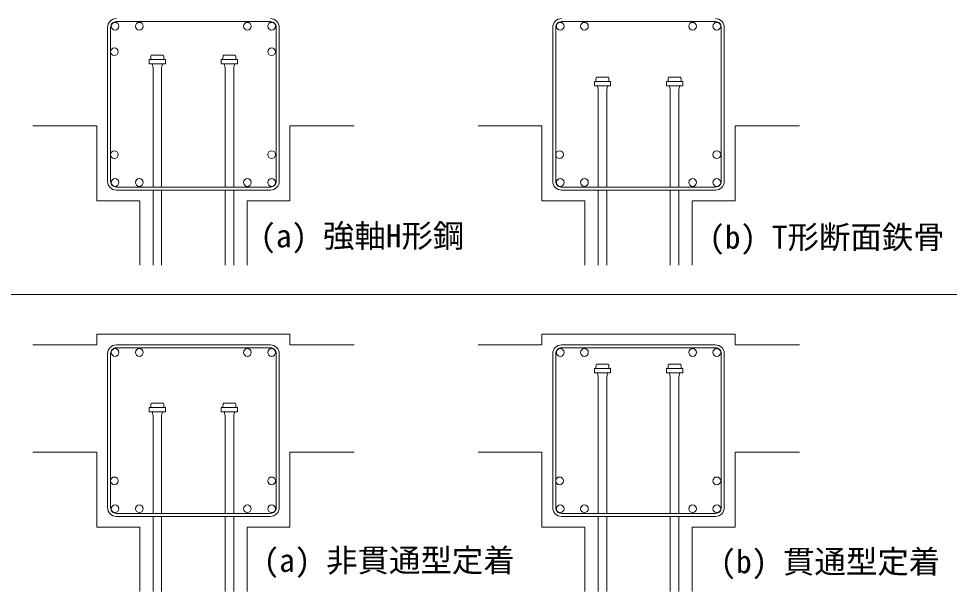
# Model space of a CAD drawing. Units: millimetres, scale not verified. Extents: x -210 to 382, y -132 to 268.
# Drawn here: x -162.7 to -73.9, y 69.3 to 124 of the extents above; entities that cross this region are included whole.
import ezdxf
from ezdxf.enums import TextEntityAlignment as Align

# ---------------------------------------------------------------- set-up
doc = ezdxf.new("R2010")
doc.units = ezdxf.units.MM
doc.header["$LTSCALE"] = 2
for name, color, linetype, lineweight in [('0-8_タイトル', 7, 'Continuous', 18), ('0-9_内枠', 7, 'Continuous', 18), ('0-D_主筋', 4, 'Continuous', 18), ('1-0_せん断筋', 5, 'Continuous', 18), ('1-1_躯体', 7, 'Continuous', 18)]:
    doc.layers.add(name, color=color, linetype=linetype, lineweight=lineweight)
doc.styles.add('ＭＳ ゴシック', font='')
doc.styles.get('ＭＳ ゴシック').set_extended_font_data('MS Gothic')

msp = doc.modelspace()

# ---------------------------------------------------------------- linework, layer by layer
at = {"layer": '0-9_内枠'}
msp.add_line((-181.804, 97.644), (18.876, 97.644), dxfattribs=at)
at = {"layer": '0-D_主筋'}
for p, q in [((-150.272, 120.078), (-150.272, 119.665)), ((-148.724, 120.078), (-150.272, 120.078)), ((-148.914, 120.491), (-150.082, 120.491)), ((-148.724, 119.665), (-148.724, 120.078)), ((-143.391, 120.078), (-143.391, 119.665)), ((-142.032, 120.491), (-143.201, 120.491)), ((-150.272, 119.665), (-148.724, 119.665)), ((-149.907, 119.336), (-149.907, 118.907)), ((-149.088, 119.336), (-149.088, 118.907)), ((-143.391, 119.665), (-141.842, 119.665)), ((-143.026, 119.336), (-143.026, 118.907)), ((-142.207, 119.336), (-142.207, 118.907)), ((-149.907, 118.907), (-149.907, 107.903)), ((-149.907, 118.907), (-149.907, 115.849)), ((-149.907, 118.436), (-149.907, 115.849)), ((-149.088, 118.907), (-149.088, 115.849)), ((-149.088, 118.907), (-149.088, 115.849)), ((-149.088, 118.906), (-149.088, 107.903)), ((-143.026, 118.907), (-143.026, 115.849)), ((-143.026, 118.906), (-143.026, 107.903)), ((-142.207, 118.907), (-142.207, 107.903)), ((-142.207, 118.907), (-142.207, 115.849)), ((-106.419, 118.416), (-107.587, 118.416)), ((-99.537, 118.416), (-100.705, 118.416)), ((-106.228, 118.003), (-107.777, 118.003)), ((-107.777, 118.003), (-107.777, 117.59)), ((-107.777, 117.59), (-106.228, 117.59)), ((-106.228, 117.59), (-106.228, 118.003)), ((-99.347, 118.003), (-100.895, 118.003)), ((-100.895, 118.003), (-100.895, 117.59)), ((-100.895, 117.59), (-99.347, 117.59)), ((-99.347, 117.59), (-99.347, 118.003)), ((-107.412, 117.261), (-107.412, 116.832)), ((-107.412, 116.832), (-107.412, 107.903)), ((-107.412, 116.832), (-107.412, 115.849)), ((-106.593, 117.261), (-106.593, 116.832)), ((-106.593, 116.832), (-106.593, 115.849)), ((-106.593, 116.832), (-106.593, 115.849)), ((-106.593, 116.831), (-106.593, 107.903)), ((-100.531, 117.261), (-100.531, 116.832)), ((-100.531, 116.832), (-100.531, 115.849)), ((-100.531, 116.831), (-100.531, 107.903)), ((-99.712, 117.261), (-99.712, 116.832)), ((-99.712, 116.832), (-99.712, 107.903)), ((-99.712, 116.832), (-99.712, 115.849)), ((-107.412, 116.361), (-107.412, 115.849)), ((-149.907, 107.616), (-149.907, 100.448)), ((-149.088, 107.616), (-149.088, 100.448)), ((-143.026, 107.616), (-143.026, 100.448)), ((-142.207, 107.616), (-142.207, 100.448)), ((-107.412, 107.616), (-107.412, 100.448)), ((-106.593, 107.616), (-106.593, 100.448)), ((-100.531, 107.616), (-100.531, 100.448)), ((-99.712, 107.616), (-99.712, 100.448)), ((-106.419, 90.979), (-107.587, 90.979)), ((-99.537, 90.979), (-100.705, 90.979)), ((-106.228, 90.566), (-107.777, 90.566)), ((-107.777, 90.566), (-107.777, 90.153)), ((-107.777, 90.153), (-106.228, 90.153)), ((-107.412, 89.824), (-107.412, 89.395)), ((-106.228, 90.153), (-106.228, 90.566)), ((-99.347, 90.566), (-100.895, 90.566)), ((-100.895, 90.566), (-100.895, 90.153)), ((-100.895, 90.153), (-99.347, 90.153)), ((-100.531, 89.824), (-100.531, 89.395)), ((-99.712, 89.824), (-99.712, 89.395)), ((-99.347, 90.153), (-99.347, 90.566)), ((-107.412, 89.395), (-107.412, 76.733)), ((-107.412, 89.395), (-107.412, 88.412)), ((-107.412, 88.924), (-107.412, 88.412)), ((-106.593, 89.395), (-106.593, 88.412)), ((-106.593, 89.394), (-106.593, 76.733)), ((-100.531, 89.395), (-100.531, 88.412)), ((-100.531, 89.394), (-100.531, 76.733)), ((-99.712, 89.395), (-99.712, 76.733)), ((-99.712, 89.395), (-99.712, 88.412)), ((-148.914, 87.246), (-150.082, 87.246)), ((-142.032, 87.246), (-143.201, 87.246)), ((-148.724, 86.833), (-150.272, 86.833)), ((-150.272, 86.833), (-150.272, 86.42)), ((-150.272, 86.42), (-148.724, 86.42)), ((-148.724, 86.42), (-148.724, 86.833)), ((-141.842, 86.833), (-143.391, 86.833)), ((-143.391, 86.833), (-143.391, 86.42)), ((-143.391, 86.42), (-141.842, 86.42)), ((-141.842, 86.42), (-141.842, 86.833)), ((-149.907, 86.091), (-149.907, 85.663)), ((-149.907, 85.663), (-149.907, 76.733)), ((-149.907, 85.663), (-149.907, 84.679)), ((-149.088, 86.091), (-149.088, 85.663)), ((-149.088, 85.663), (-149.088, 84.679)), ((-149.088, 85.663), (-149.088, 84.679)), ((-149.088, 85.662), (-149.088, 76.733)), ((-143.026, 86.091), (-143.026, 85.663)), ((-143.026, 85.663), (-143.026, 84.679)), ((-143.026, 85.662), (-143.026, 76.733)), ((-142.207, 86.091), (-142.207, 85.663)), ((-142.207, 85.663), (-142.207, 76.733)), ((-142.207, 85.663), (-142.207, 84.679)), ((-149.907, 85.191), (-149.907, 84.679)), ((-149.907, 76.447), (-149.907, 69.279)), ((-149.088, 76.447), (-149.088, 69.279)), ((-143.026, 76.447), (-143.026, 69.279)), ((-142.207, 76.447), (-142.207, 69.279)), ((-107.412, 76.447), (-107.412, 69.279)), ((-106.593, 76.447), (-106.593, 69.279)), ((-100.531, 76.447), (-100.531, 69.279)), ((-99.712, 76.447), (-99.712, 69.279))]:
    msp.add_line(p, q, dxfattribs=at)
for points in [[(-141.842, 119.665), (-141.842, 120.078), (-143.391, 120.078)], [(-106.593, 89.824), (-106.593, 89.395), (-106.593, 88.412)]]:
    msp.add_lwpolyline(points, dxfattribs=at)
for centre in [(-153.532, 123.273), (-151.218, 123.273), (-140.896, 123.273), (-138.582, 123.273), (-111.037, 123.273), (-108.723, 123.273), (-98.401, 123.273), (-96.087, 123.273), (-153.594, 120.834), (-138.582, 120.834), (-153.594, 111.006), (-138.582, 111.006), (-111.099, 111.006), (-96.087, 111.006), (-153.532, 108.343), (-151.218, 108.343), (-140.896, 108.343), (-138.582, 108.343), (-111.037, 108.343), (-108.723, 108.343), (-98.401, 108.343), (-96.087, 108.343), (-153.532, 92.103), (-151.218, 92.103), (-140.896, 92.103), (-138.582, 92.103), (-111.037, 92.103), (-108.723, 92.103), (-98.401, 92.103), (-96.087, 92.103), (-153.594, 79.836), (-138.582, 79.836), (-111.099, 79.836), (-96.087, 79.836), (-153.532, 77.174), (-151.218, 77.174), (-140.896, 77.174), (-138.582, 77.174), (-111.037, 77.174), (-108.723, 77.174), (-98.401, 77.174), (-96.087, 77.174)]:
    msp.add_circle(centre, 0.369, dxfattribs=at)
for centre, radius, start, end in [((-149.186, 120.221), 0.935, 163.19823, 188.7872), ((-149.809, 120.221), 0.935, 351.2128, 16.80177), ((-142.305, 120.221), 0.935, 163.19823, 188.7872), ((-142.928, 120.221), 0.935, 351.2128, 16.80177), ((-148.843, 119.74), 1.139, 183.80152, 200.80996), ((-150.153, 119.74), 1.139, 339.19004, 356.19848), ((-141.961, 119.74), 1.139, 183.80152, 200.80996), ((-143.272, 119.74), 1.139, 339.19004, 356.19848), ((-106.691, 118.146), 0.935, 163.19823, 188.7872), ((-107.314, 118.146), 0.935, 351.2128, 16.80177), ((-99.81, 118.146), 0.935, 163.19823, 188.7872), ((-100.433, 118.146), 0.935, 351.2128, 16.80177), ((-106.347, 117.665), 1.139, 183.80152, 200.80996), ((-107.658, 117.665), 1.139, 339.19004, 356.19848), ((-99.466, 117.665), 1.139, 183.80152, 200.80996), ((-100.777, 117.665), 1.139, 339.19004, 356.19848), ((-106.691, 90.709), 0.935, 163.19823, 188.7872), ((-107.314, 90.709), 0.935, 351.2128, 16.80177), ((-99.81, 90.709), 0.935, 163.19823, 188.7872), ((-100.433, 90.709), 0.935, 351.2128, 16.80177), ((-106.347, 90.228), 1.139, 183.80152, 200.80996), ((-107.658, 90.228), 1.139, 339.19004, 356.19848), ((-99.466, 90.228), 1.139, 183.80152, 200.80996), ((-100.777, 90.228), 1.139, 339.19004, 356.19848), ((-149.186, 86.976), 0.935, 163.19823, 188.7872), ((-149.809, 86.976), 0.935, 351.2128, 16.80177), ((-142.305, 86.976), 0.935, 163.19823, 188.7872), ((-142.928, 86.976), 0.935, 351.2128, 16.80177), ((-148.843, 86.496), 1.139, 183.80152, 200.80996), ((-150.153, 86.496), 1.139, 339.19004, 356.19848), ((-141.961, 86.496), 1.139, 183.80152, 200.80996), ((-143.272, 86.496), 1.139, 339.19004, 356.19848)]:
    msp.add_arc(centre, radius, start, end, dxfattribs=at)
at = {"layer": '1-0_せん断筋'}
for p, q in [((-138.705, 123.713), (-153.409, 123.713)), ((-96.21, 123.713), (-110.914, 123.713)), ((-154.249, 123.16), (-154.249, 116.832)), ((-154.249, 122.73), (-154.249, 123.16)), ((-153.962, 116.832), (-153.962, 123.16)), ((-153.962, 123.16), (-153.962, 122.73)), ((-138.152, 116.832), (-138.152, 123.16)), ((-138.152, 122.986), (-138.152, 123.16)), ((-138.152, 122.73), (-138.152, 123.16)), ((-138.152, 123.14), (-138.152, 122.986)), ((-137.865, 123.16), (-137.865, 116.832)), ((-137.865, 123.16), (-137.865, 122.986)), ((-137.865, 123.16), (-137.865, 122.73)), ((-111.754, 123.16), (-111.754, 116.832)), ((-111.754, 122.73), (-111.754, 123.16)), ((-111.467, 116.832), (-111.467, 123.16)), ((-111.467, 123.16), (-111.467, 122.73)), ((-95.657, 116.832), (-95.657, 123.16)), ((-95.657, 122.73), (-95.657, 123.16)), ((-95.657, 122.986), (-95.657, 123.16)), ((-95.657, 123.14), (-95.657, 122.986)), ((-95.37, 123.16), (-95.37, 116.832)), ((-95.37, 123.16), (-95.37, 122.73)), ((-95.37, 123.16), (-95.37, 122.986)), ((-138.152, 121.911), (-138.152, 120.928)), ((-95.657, 121.911), (-95.657, 120.928)), ((-154.249, 108.456), (-154.249, 116.832)), ((-154.249, 115.849), (-154.249, 116.832)), ((-153.962, 116.832), (-153.962, 108.456)), ((-153.962, 116.832), (-153.962, 115.849)), ((-138.152, 116.832), (-138.152, 108.456)), ((-138.152, 116.832), (-138.152, 115.849)), ((-138.152, 115.849), (-138.152, 116.832)), ((-137.865, 116.832), (-137.865, 108.456)), ((-137.865, 116.832), (-137.865, 115.849)), ((-111.754, 108.456), (-111.754, 116.832)), ((-111.754, 115.849), (-111.754, 116.832)), ((-111.467, 116.832), (-111.467, 108.456)), ((-111.467, 116.832), (-111.467, 115.849)), ((-95.657, 116.832), (-95.657, 108.456)), ((-95.657, 115.849), (-95.657, 116.832)), ((-95.657, 116.832), (-95.657, 115.849)), ((-95.37, 116.832), (-95.37, 108.456)), ((-95.37, 116.832), (-95.37, 115.849)), ((-153.409, 107.903), (-149.088, 107.903)), ((-149.088, 107.903), (-148.105, 107.903)), ((-143.026, 107.903), (-148.105, 107.903)), ((-148.105, 107.616), (-143.026, 107.616)), ((-138.705, 107.903), (-143.026, 107.903)), ((-143.026, 107.616), (-138.705, 107.616)), ((-110.914, 107.903), (-106.593, 107.903)), ((-106.593, 107.616), (-110.914, 107.616)), ((-106.593, 107.903), (-105.61, 107.903)), ((-105.61, 107.616), (-106.593, 107.616)), ((-100.531, 107.903), (-105.61, 107.903)), ((-105.61, 107.616), (-100.531, 107.616)), ((-96.21, 107.903), (-100.531, 107.903)), ((-100.531, 107.616), (-96.21, 107.616)), ((-138.705, 92.831), (-153.409, 92.831)), ((-138.705, 92.544), (-153.409, 92.544)), ((-96.21, 92.831), (-110.914, 92.831)), ((-96.21, 92.544), (-110.914, 92.544)), ((-154.249, 91.991), (-154.249, 85.663)), ((-154.249, 91.561), (-154.249, 91.991)), ((-153.962, 85.663), (-153.962, 91.991)), ((-153.962, 91.991), (-153.962, 91.561)), ((-138.152, 85.663), (-138.152, 91.991)), ((-138.152, 91.817), (-138.152, 91.991)), ((-138.152, 91.561), (-138.152, 91.991)), ((-138.152, 91.97), (-138.152, 91.817)), ((-137.865, 91.991), (-137.865, 85.663)), ((-137.865, 91.991), (-137.865, 91.817)), ((-137.865, 91.991), (-137.865, 91.561)), ((-111.754, 91.991), (-111.754, 85.663)), ((-111.754, 91.561), (-111.754, 91.991)), ((-111.467, 85.663), (-111.467, 91.991)), ((-111.467, 91.991), (-111.467, 91.561)), ((-95.657, 85.663), (-95.657, 91.991)), ((-95.657, 91.817), (-95.657, 91.991)), ((-95.657, 91.561), (-95.657, 91.991)), ((-95.657, 91.97), (-95.657, 91.817)), ((-95.37, 91.991), (-95.37, 85.663)), ((-95.37, 91.991), (-95.37, 91.817)), ((-95.37, 91.991), (-95.37, 91.561)), ((-138.152, 90.742), (-138.152, 89.759)), ((-95.657, 90.742), (-95.657, 89.759)), ((-154.249, 77.286), (-154.249, 85.663)), ((-154.249, 84.679), (-154.249, 85.663)), ((-153.962, 85.663), (-153.962, 77.286)), ((-153.962, 85.663), (-153.962, 84.679)), ((-138.152, 85.663), (-138.152, 77.286)), ((-138.152, 85.663), (-138.152, 84.679)), ((-138.152, 84.679), (-138.152, 85.663)), ((-137.865, 85.663), (-137.865, 77.286)), ((-137.865, 85.663), (-137.865, 84.679)), ((-111.754, 77.286), (-111.754, 85.663)), ((-111.754, 84.679), (-111.754, 85.663)), ((-111.467, 85.663), (-111.467, 77.286)), ((-111.467, 85.663), (-111.467, 84.679)), ((-95.657, 85.663), (-95.657, 77.286)), ((-95.657, 85.663), (-95.657, 84.679)), ((-95.657, 84.679), (-95.657, 85.663)), ((-95.37, 85.663), (-95.37, 77.286)), ((-95.37, 85.663), (-95.37, 84.679)), ((-153.409, 76.733), (-149.088, 76.733)), ((-149.088, 76.447), (-153.409, 76.447)), ((-149.088, 76.733), (-148.105, 76.733)), ((-148.105, 76.447), (-149.088, 76.447)), ((-143.026, 76.733), (-148.105, 76.733)), ((-148.105, 76.447), (-143.026, 76.447)), ((-138.705, 76.733), (-143.026, 76.733)), ((-143.026, 76.447), (-138.705, 76.447)), ((-110.914, 76.733), (-106.593, 76.733)), ((-106.593, 76.447), (-110.914, 76.447)), ((-106.593, 76.733), (-105.61, 76.733)), ((-105.61, 76.447), (-106.593, 76.447)), ((-100.531, 76.733), (-105.61, 76.733)), ((-105.61, 76.447), (-100.531, 76.447)), ((-96.21, 76.733), (-100.531, 76.733)), ((-100.531, 76.447), (-96.21, 76.447))]:
    msp.add_line(p, q, dxfattribs=at)
msp.add_lwpolyline([(-148.105, 107.616), (-149.088, 107.616), (-153.409, 107.616)], dxfattribs=at)
for centre, radius, start, end in [((-153.409, 123.16), 0.84, 135, 180), ((-153.409, 123.16), 0.84, 90, 135), ((-153.409, 123.16), 0.553, 135, 180), ((-153.409, 123.16), 0.553, 90, 135), ((-138.705, 123.16), 0.84, 45, 90), ((-138.705, 123.16), 0.553, 45, 90), ((-138.705, 123.16), 0.553, 359.99888, 45), ((-138.705, 123.16), 0.84, 359.99912, 45), ((-110.914, 123.16), 0.84, 135, 180), ((-110.914, 123.16), 0.84, 90, 135), ((-110.914, 123.16), 0.553, 135, 180), ((-110.914, 123.16), 0.553, 90, 135), ((-96.21, 123.16), 0.84, 45, 90), ((-96.21, 123.16), 0.553, 45, 90), ((-96.21, 123.16), 0.553, 359.99888, 45), ((-96.21, 123.16), 0.84, 359.99912, 45), ((-153.409, 108.456), 0.84, 180, 225), ((-153.409, 108.456), 0.553, 180, 225), ((-138.705, 108.456), 0.553, 315, 0), ((-138.705, 108.456), 0.84, 315, 0), ((-110.914, 108.456), 0.84, 180, 225), ((-110.914, 108.456), 0.553, 180, 225), ((-96.21, 108.456), 0.553, 315, 0), ((-96.21, 108.456), 0.84, 315, 0), ((-153.409, 108.456), 0.84, 225, 270), ((-153.409, 108.456), 0.553, 225, 270), ((-138.705, 108.456), 0.553, 270, 315), ((-138.705, 108.456), 0.84, 270, 315), ((-110.914, 108.456), 0.84, 225, 270), ((-110.914, 108.456), 0.553, 225, 270), ((-96.21, 108.456), 0.553, 270, 315), ((-96.21, 108.456), 0.84, 270, 315), ((-153.409, 91.991), 0.84, 135, 180), ((-153.409, 91.991), 0.84, 90, 135), ((-153.409, 91.991), 0.553, 90, 135), ((-138.705, 91.991), 0.84, 45, 90), ((-138.705, 91.991), 0.553, 45, 90), ((-138.705, 91.991), 0.84, 359.99912, 45), ((-110.914, 91.991), 0.84, 135, 180), ((-110.914, 91.991), 0.84, 90, 135), ((-110.914, 91.991), 0.553, 90, 135), ((-96.21, 91.991), 0.84, 45, 90), ((-96.21, 91.991), 0.553, 45, 90), ((-96.21, 91.991), 0.84, 359.99912, 45), ((-153.409, 91.991), 0.553, 135, 180), ((-138.705, 91.991), 0.553, 359.99888, 45), ((-110.914, 91.991), 0.553, 135, 180), ((-96.21, 91.991), 0.553, 359.99888, 45), ((-153.409, 77.286), 0.84, 180, 225), ((-153.409, 77.286), 0.84, 225, 270), ((-153.409, 77.286), 0.553, 180, 225), ((-153.409, 77.286), 0.553, 225, 270), ((-138.705, 77.286), 0.553, 270, 315), ((-138.705, 77.286), 0.84, 270, 315), ((-138.705, 77.286), 0.553, 315, 0), ((-138.705, 77.286), 0.84, 315, 0), ((-110.914, 77.286), 0.84, 180, 225), ((-110.914, 77.286), 0.84, 225, 270), ((-110.914, 77.286), 0.553, 180, 225), ((-110.914, 77.286), 0.553, 225, 270), ((-96.21, 77.286), 0.553, 270, 315), ((-96.21, 77.286), 0.84, 270, 315), ((-96.21, 77.286), 0.553, 315, 0), ((-96.21, 77.286), 0.84, 315, 0)]:
    msp.add_arc(centre, radius, start, end, dxfattribs=at)
at = {"layer": '1-1_躯体'}
for p, q in [((-155.273, 113.76), (-161.375, 113.76)), ((-155.273, 113.76), (-161.375, 113.76)), ((-155.273, 113.76), (-155.273, 106.592)), ((-136.841, 113.76), (-136.841, 106.592)), ((-136.841, 113.76), (-130.697, 113.76)), ((-112.778, 113.76), (-118.88, 113.76)), ((-112.778, 113.76), (-118.88, 113.76)), ((-112.778, 113.76), (-112.778, 106.592)), ((-94.346, 113.76), (-94.346, 106.592)), ((-94.346, 113.76), (-88.202, 113.76)), ((-155.273, 106.592), (-151.177, 106.592)), ((-151.177, 106.592), (-151.177, 100.448)), ((-136.841, 106.592), (-140.937, 106.592)), ((-140.937, 106.592), (-140.937, 100.448)), ((-112.778, 106.592), (-108.682, 106.592)), ((-108.682, 106.592), (-108.682, 100.448)), ((-94.346, 106.592), (-98.442, 106.592)), ((-98.442, 106.592), (-98.442, 100.448)), ((-155.273, 93.855), (-136.841, 93.855)), ((-155.273, 92.831), (-155.273, 93.855)), ((-155.273, 92.831), (-155.273, 93.855)), ((-136.841, 92.831), (-136.841, 93.855)), ((-112.778, 93.855), (-94.346, 93.855)), ((-112.778, 92.831), (-112.778, 93.855)), ((-112.778, 92.831), (-112.778, 93.855)), ((-94.346, 92.831), (-94.346, 93.855)), ((-155.273, 92.831), (-161.375, 92.831)), ((-155.273, 92.831), (-161.375, 92.831)), ((-136.841, 92.831), (-130.697, 92.831)), ((-112.778, 92.831), (-118.88, 92.831)), ((-112.778, 92.831), (-118.88, 92.831)), ((-94.346, 92.831), (-88.202, 92.831)), ((-155.273, 82.591), (-161.375, 82.591)), ((-155.273, 82.591), (-161.375, 82.591)), ((-155.273, 82.591), (-155.273, 75.423)), ((-136.841, 82.591), (-136.841, 75.423)), ((-136.841, 82.591), (-130.697, 82.591)), ((-112.778, 82.591), (-118.88, 82.591)), ((-112.778, 82.591), (-118.88, 82.591)), ((-112.778, 82.591), (-112.778, 75.423)), ((-94.346, 82.591), (-94.346, 75.423)), ((-94.346, 82.591), (-88.202, 82.591)), ((-155.273, 75.423), (-151.177, 75.423)), ((-151.177, 75.423), (-151.177, 69.279)), ((-140.937, 75.423), (-140.937, 69.279)), ((-136.841, 75.423), (-140.937, 75.423)), ((-112.778, 75.423), (-108.682, 75.423)), ((-108.682, 75.423), (-108.682, 69.279)), ((-98.442, 75.423), (-98.442, 69.279)), ((-94.346, 75.423), (-98.442, 75.423))]:
    msp.add_line(p, q, dxfattribs=at)

# ---------------------------------------------------------------- texts
at = {"layer": '0-8_タイトル', "style": 'ＭＳ ゴシック'}
for s, p in [('(a) 強軸H形鋼', (-139.67, 101.488)), ('(b) T形断面鉄骨', (-96.817, 101.364)), ('(a) 非貫通型定着', (-139.36, 70.488)), ('(b) 貫通型定着', (-95.745, 70.364))]:
    msp.add_text(s, height=2.199, dxfattribs=at).set_placement(p, align=Align.BOTTOM_LEFT)

doc.saveas('drawing.dxf')
